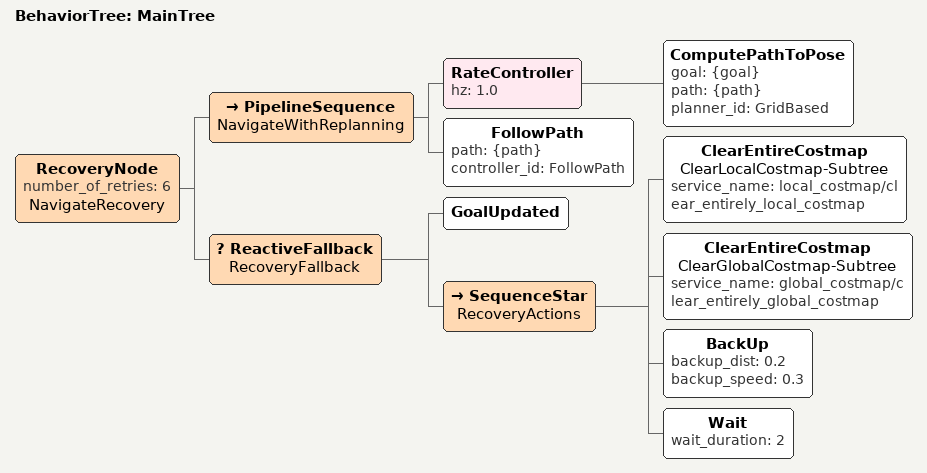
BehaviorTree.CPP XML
<!--
  This Behavior Tree replans the global path periodically at 1 Hz and it also has
  recovery actions.
-->
<root main_tree_to_execute="MainTree">
  <BehaviorTree ID="MainTree">
    <RecoveryNode number_of_retries="6" name="NavigateRecovery">
      <PipelineSequence name="NavigateWithReplanning">
        <RateController hz="1.0">
            <ComputePathToPose goal="{goal}" path="{path}" planner_id="GridBased"/>
        </RateController>
        <FollowPath path="{path}" controller_id="FollowPath"/>
      </PipelineSequence>
      <ReactiveFallback name="RecoveryFallback">
        <GoalUpdated/>
        <SequenceStar name="RecoveryActions">
          <ClearEntireCostmap name="ClearLocalCostmap-Subtree" service_name="local_costmap/clear_entirely_local_costmap"/>
          <ClearEntireCostmap name="ClearGlobalCostmap-Subtree" service_name="global_costmap/clear_entirely_global_costmap"/>
          <BackUp backup_dist="0.2" backup_speed="0.3"/>
          <Wait wait_duration="2"/>
        </SequenceStar>
      </ReactiveFallback>
    </RecoveryNode>
  </BehaviorTree>
</root>
